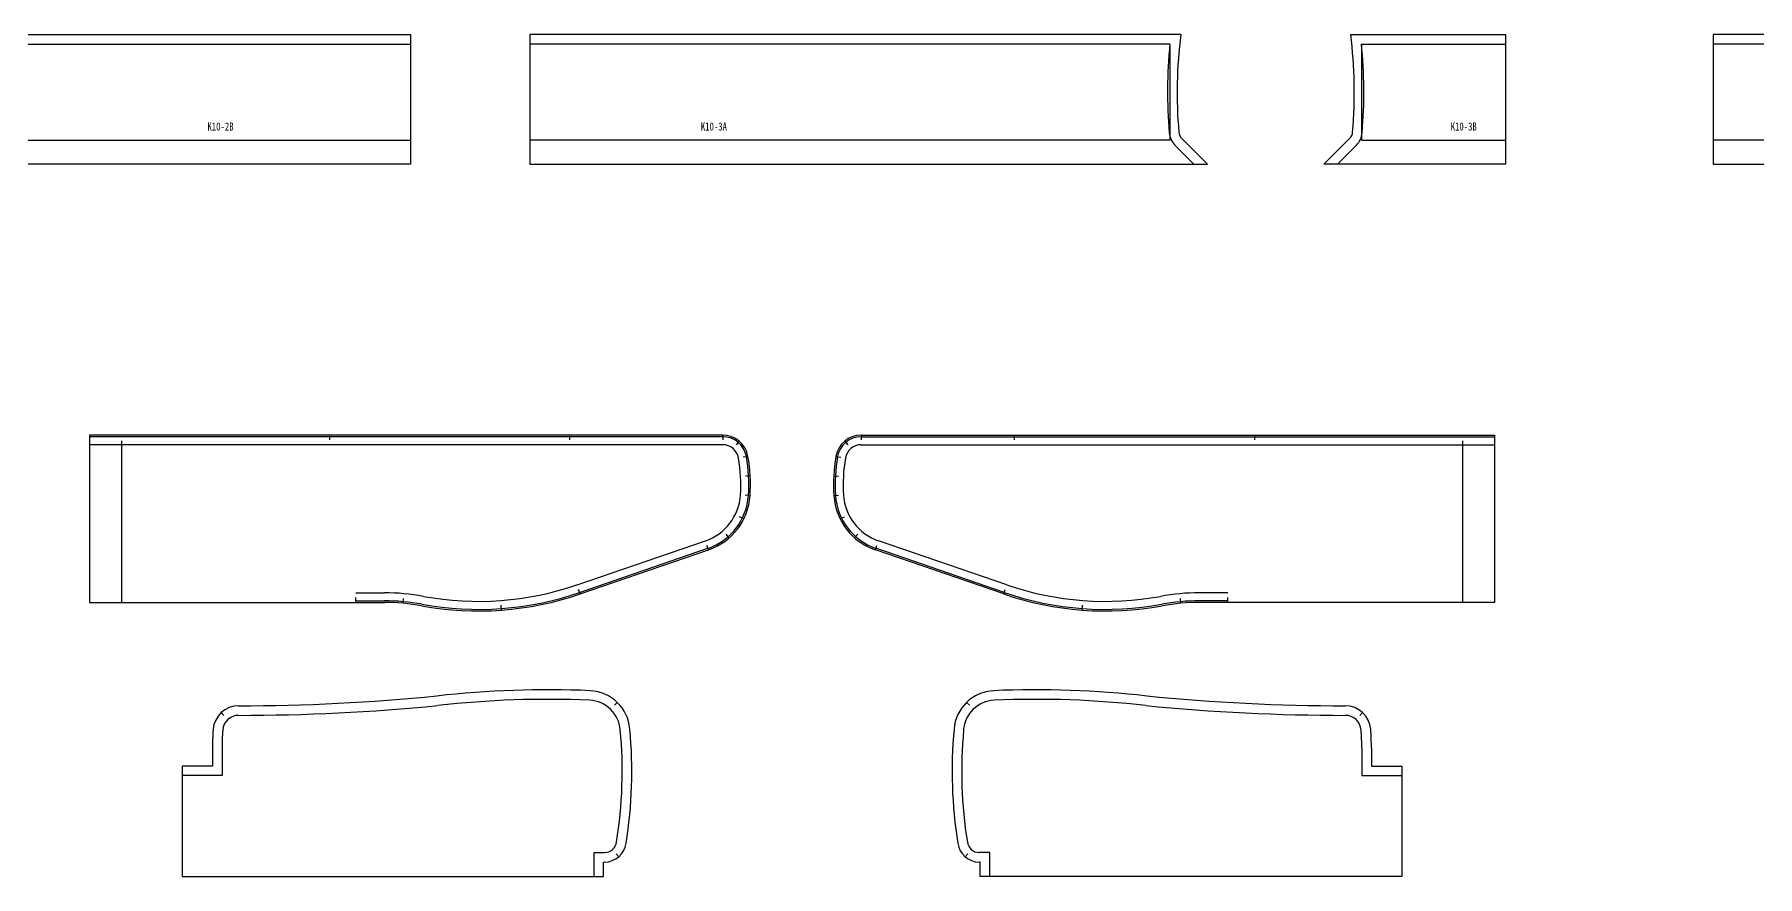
# Model space of a CAD drawing. Header units: millimetres. Extents: x 1725838 to 1745173, y -304752 to -289676.
# Drawn here: x 1730086 to 1732239, y -303295 to -302243 of the extents above; entities that cross this region are included whole.
import ezdxf

# ---------------------------------------------------------------- set-up
doc = ezdxf.new("R2010")
doc.units = ezdxf.units.MM
doc.layers.add('剪口线', color=7, linetype='Continuous')
doc.layers.add('缝头内线', color=7, linetype='Continuous')
doc.styles.add('宋体平面', font='', dxfattribs={"width": 0.8})
doc.styles.get('宋体平面').set_extended_font_data('NSimSun')

msp = doc.modelspace()

# ---------------------------------------------------------------- linework, layer by layer
for p, q in [((1729742.4, -302243.1), (1730555.9, -302243.1)), ((1730555.9, -302243.1), (1730555.9, -302405.1)), ((1731518.4, -302243.1), (1730705, -302243.1)), ((1730705, -302243.1), (1730705, -302405.1)), ((1731731, -302243.1), (1731924.4, -302243.1)), ((1731924.4, -302243.1), (1731924.4, -302405.1)), ((1732183.8, -302243.1), (1732183.8, -302405.1)), ((1732377.2, -302243.1), (1732183.8, -302243.1)), ((1731551.9, -302405.1), (1731519.8, -302372.9)), ((1731697.5, -302405.1), (1731729.6, -302372.9)), ((1730555.9, -302405.1), (1729708.9, -302405.1)), ((1730705, -302405.1), (1731551.9, -302405.1)), ((1731924.4, -302405.1), (1731697.5, -302405.1)), ((1732183.8, -302405.1), (1732410.8, -302405.1))]:
    msp.add_line(p, q)
at = {"color": 7, "lineweight": -3}
for p, q in [((1730154.6, -302743.6), (1730154.6, -302952.6)), ((1730946, -302743.6), (1730154.6, -302743.6)), ((1731119.1, -302743.6), (1731910.5, -302743.6)), ((1731910.5, -302743.6), (1731910.5, -302952.6)), ((1730767.8, -302942), (1730928.3, -302886.9)), ((1731297.3, -302942), (1731136.8, -302886.9)), ((1730154.6, -302952.6), (1730523.1, -302952.6)), ((1731910.5, -302952.6), (1731541.9, -302952.6))]:
    msp.add_line(p, q, dxfattribs=at)
at = {"lineweight": -3}
for p, q in [((1730308.2, -303134.7), (1730308.2, -303157)), ((1731756.9, -303134.7), (1731756.9, -303157)), ((1730270.2, -303157), (1730270.2, -303295)), ((1730308.2, -303157), (1730270.2, -303157)), ((1731756.9, -303157), (1731794.9, -303157)), ((1731794.9, -303157), (1731794.9, -303295)), ((1730270.2, -303295), (1730797.2, -303295)), ((1730797.2, -303295), (1730797.2, -303277)), ((1730797.2, -303277), (1730798.4, -303277)), ((1731267.9, -303277), (1731266.7, -303277)), ((1731267.9, -303295), (1731267.9, -303277)), ((1731794.9, -303295), (1731267.9, -303295))]:
    msp.add_line(p, q, dxfattribs=at)
for centre, radius, start, end in [((1732097.5, -302315.1), 583.5, 172.9124, 184.8963), ((1731151.9, -302315.1), 583.5, 355.1037, 7.0876), ((1731529, -302363.7), 13, 184.8963, 225), ((1731720.4, -302363.7), 13, 315, 355.1037)]:
    msp.add_arc(centre, radius, start, end)
at = {"color": 7, "lineweight": -3}
for centre, radius, start, end in [((1730946, -302775.6), 32, 9.8709, 90), ((1731119.1, -302775.6), 32, 90, 170.1291), ((1730773.6, -302805.6), 207, 356.2347, 9.8709), ((1731291.5, -302805.6), 207, 170.1291, 183.7653), ((1730903.3, -302814.1), 77, 288.9432, 356.2347), ((1731161.8, -302814.1), 77, 183.7653, 251.0568), ((1730640.5, -302571.3), 392, 259.5955, 288.9432), ((1731424.5, -302571.3), 392, 251.0568, 280.4045), ((1730523.1, -303210.6), 258, 79.5955, 90), ((1731541.9, -303210.6), 258, 90, 100.4045)]:
    msp.add_arc(centre, radius, start, end, dxfattribs=at)
at = {"lineweight": -3}
for centre, radius, start, end in [((1730339.1, -300520.4), 2561.3, 270.0403, 275.5961), ((1730726.7, -304277.6), 1215.9, 87.4741, 96.5083), ((1730778, -303114.8), 52, 4.2617, 87.4741), ((1731287, -303114.8), 52, 92.5259, 175.7383), ((1731338.3, -304277.6), 1215.9, 83.4917, 92.5259), ((1731725.9, -300520.4), 2561.3, 264.4039, 269.9597), ((1730341, -303113.7), 32, 90.0403, 175.3768), ((1731724.1, -303113.7), 32, 4.6232, 89.9597), ((1730582.7, -303133.3), 274.5, 175.3768, 180.2883), ((1730268, -303163.7), 564.4, 350.8412, 5.3659), ((1731797.1, -303163.7), 564.4, 174.6341, 189.1588), ((1731482.3, -303133.3), 274.5, 359.7117, 4.6232), ((1730798.4, -303250), 27, 270, 352.5068), ((1731266.7, -303250), 27, 187.4932, 270)]:
    msp.add_arc(centre, radius, start, end, dxfattribs=at)
at = {"layer": '剪口线', "color": 2}
for p, q in [((1730454.6, -302743.6), (1730454.6, -302749.6)), ((1730754.6, -302743.6), (1730754.6, -302749.6)), ((1730946, -302743.6), (1730946, -302749.6)), ((1730966.6, -302751.1, 22), (1730962.7, -302755.7, 22)), ((1731098.5, -302751.1, 22), (1731102.3, -302755.7, 22)), ((1731119.1, -302743.6), (1731119.1, -302749.6)), ((1731310.5, -302743.6), (1731310.5, -302749.6)), ((1731610.5, -302743.6), (1731610.5, -302749.6)), ((1730977.5, -302770.1), (1730971.6, -302771.1)), ((1731087.6, -302770.1), (1731093.5, -302771.1)), ((1730980.3, -302794.5), (1730974.3, -302794.9)), ((1731084.8, -302794.5), (1731090.8, -302794.9)), ((1730980.1, -302819.2, 22), (1730974.1, -302818.8, 22)), ((1731084.9, -302819.2, 22), (1731090.9, -302818.8, 22)), ((1730972.4, -302848.1, 22), (1730967, -302845.5, 22)), ((1731092.7, -302848.1, 22), (1731098.1, -302845.5, 22)), ((1730928.3, -302886.9), (1730926.3, -302881.3)), ((1730954.2, -302871.9), (1730950.2, -302867.4)), ((1731110.9, -302871.9), (1731114.8, -302867.4)), ((1731136.8, -302886.9), (1731138.7, -302881.3)), ((1730487.6, -302952.6), (1730487.6, -302946.6)), ((1730546.5, -302953.6), (1730547.1, -302947.7)), ((1730767.8, -302942, 22), (1730765.8, -302936.4, 22)), ((1731297.3, -302942, 22), (1731299.2, -302936.4, 22)), ((1731518.5, -302953.6), (1731518, -302947.7)), ((1731577.5, -302952.6), (1731577.5, -302946.6)), ((1730669.7, -302962.2), (1730669.2, -302956.2)), ((1731395.4, -302962.2), (1731395.8, -302956.2)), ((1730814.2, -303077.5), (1730810.8, -303081.1)), ((1731250.8, -303077.5), (1731254.3, -303081.1)), ((1730319.3, -303090.2), (1730322.6, -303093.9)), ((1731745.8, -303090.2), (1731742.4, -303093.9)), ((1730816.2, -303270.3), (1730812.9, -303266.6)), ((1731248.9, -303270.3), (1731252.2, -303266.6))]:
    msp.add_line(p, q, dxfattribs=at)
at = {"layer": '缝头内线', "color": 1}
for p, q in [((1729755.9, -302255.1), (1730555.9, -302255.1)), ((1731505, -302255.1), (1730705, -302255.1)), ((1731505, -302255.1), (1731505, -302375.1)), ((1731744.4, -302255.1), (1731924.4, -302255.1)), ((1731744.4, -302255.1), (1731744.4, -302375.1)), ((1732363.8, -302255.1), (1732183.8, -302255.1)), ((1729755.9, -302375.1), (1730555.9, -302375.1)), ((1731505, -302375.1), (1730705, -302375.1)), ((1731511.3, -302381.4), (1731535, -302405.1)), ((1731738.1, -302381.4), (1731714.4, -302405.1)), ((1731744.4, -302375.1), (1731924.4, -302375.1)), ((1732363.8, -302375.1), (1732183.8, -302375.1)), ((1730946, -302755.6), (1730154.6, -302755.6)), ((1730194.6, -302750.6), (1730194.6, -302952.6)), ((1731119.1, -302755.6), (1731910.5, -302755.6)), ((1731870.5, -302750.6), (1731870.5, -302952.6)), ((1730763.9, -302930.7), (1730924.4, -302875.6)), ((1731301.2, -302930.7), (1731140.7, -302875.6)), ((1730487.6, -302940.6), (1730523.1, -302940.6)), ((1731577.5, -302940.6), (1731541.9, -302940.6)), ((1730320.2, -303134.6), (1730320.2, -303169)), ((1731744.9, -303134.6), (1731744.9, -303169)), ((1730320.2, -303169), (1730270.2, -303169)), ((1731744.9, -303169), (1731794.9, -303169)), ((1730785.2, -303295), (1730785.2, -303265)), ((1730785.2, -303265), (1730798.4, -303265)), ((1731279.9, -303265), (1731266.7, -303265)), ((1731279.9, -303295), (1731279.9, -303265))]:
    msp.add_line(p, q, dxfattribs=at)
at = {"layer": '缝头内线', "color": 3}
for p, q in [((1730946, -302745.6), (1730154.6, -302745.6)), ((1731119.1, -302745.6), (1731910.5, -302745.6)), ((1730767.1, -302940.1), (1730927.6, -302885)), ((1731297.9, -302940.1), (1731137.4, -302885)), ((1730487.6, -302950.6), (1730523.1, -302950.6)), ((1731577.5, -302950.6), (1731541.9, -302950.6))]:
    msp.add_line(p, q, dxfattribs=at)
at = {"layer": '缝头内线', "color": 1}
for centre, radius, start, end in [((1732097.5, -302315.1), 595.5, 174.2176, 184.8963), ((1731151.9, -302315.1), 595.5, 355.1037, 5.7824), ((1731529, -302363.7), 25, 184.8963, 225), ((1731720.4, -302363.7), 25, 315, 355.1037), ((1730946, -302775.6), 20, 9.8709, 90), ((1731119.1, -302775.6), 20, 90, 170.1291), ((1730773.6, -302805.6), 195, 356.2347, 9.8709), ((1731291.5, -302805.6), 195, 170.1291, 183.7653), ((1730903.3, -302814.1), 65, 288.9432, 356.2347), ((1731161.8, -302814.1), 65, 183.7653, 251.0568), ((1730523.1, -303210.6), 270, 79.5955, 90), ((1730640.5, -302571.3), 380, 259.5955, 288.9432), ((1731424.5, -302571.3), 380, 251.0568, 280.4045), ((1731541.9, -303210.6), 270, 90, 100.4045), ((1730726.7, -304277.6), 1203.9, 87.4741, 96.5128), ((1730778, -303114.8), 40, 4.1061, 87.4741), ((1731287, -303114.8), 40, 92.5259, 175.8939), ((1731338.3, -304277.6), 1203.9, 83.4872, 92.5259), ((1730341, -303113.7), 20, 90.0403, 175.3768), ((1730339.1, -300520.4), 2573.3, 270.0403, 275.5983), ((1731725.9, -300520.4), 2573.3, 264.4017, 269.9597), ((1731724.1, -303113.7), 20, 4.6232, 89.9597), ((1730582.7, -303133.3), 262.5, 175.3768, 180.2948), ((1730268, -303163.7), 552.4, 350.8206, 5.3786), ((1731797.1, -303163.7), 552.4, 174.6214, 189.1794), ((1731482.3, -303133.3), 262.5, 359.7052, 4.6232), ((1730798.4, -303250), 15, 270, 353.0794), ((1731266.7, -303250), 15, 186.9206, 270)]:
    msp.add_arc(centre, radius, start, end, dxfattribs=at)
at = {"layer": '缝头内线', "color": 3}
for centre, radius, start, end in [((1730946, -302775.6), 30, 9.8709, 90), ((1731119.1, -302775.6), 30, 90, 170.1291), ((1730773.6, -302805.6), 205, 356.2347, 9.8709), ((1731291.5, -302805.6), 205, 170.1291, 183.7653), ((1730903.3, -302814.1), 75, 288.9432, 356.2347), ((1731161.8, -302814.1), 75, 183.7653, 251.0568), ((1730523.1, -303210.6), 260, 79.5955, 90), ((1730640.5, -302571.3), 390, 259.5955, 288.9432), ((1731424.5, -302571.3), 390, 251.0568, 280.4045), ((1731541.9, -303210.6), 260, 90, 100.4045)]:
    msp.add_arc(centre, radius, start, end, dxfattribs=at)

# ---------------------------------------------------------------- texts
at = {"color": 3, "char_height": 10, "attachment_point": 5, "style": '宋体平面'}
for s, insert in [('\\A1;K10-2B', (1730318.3, -302358.1)), ('\\A1;K10-3A', (1730935, -302358.1)), ('\\A1;K10-3B', (1731872.2, -302358.1))]:
    msp.add_mtext(s, dxfattribs=dict(at, insert=insert))

doc.saveas('drawing.dxf')
